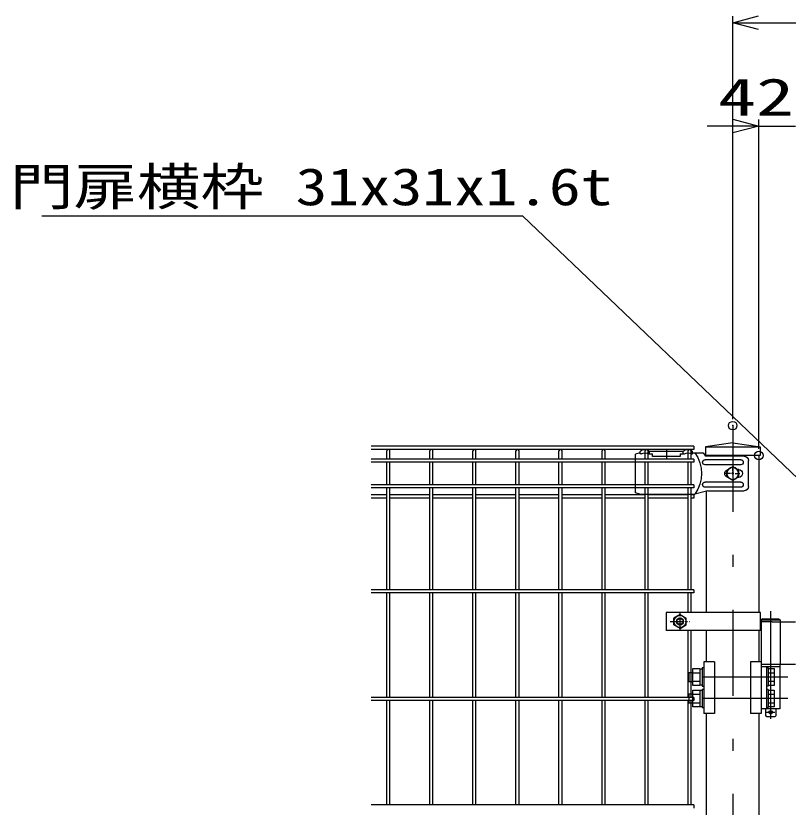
# Model space of a CAD drawing. Units: millimetres, scale not verified. Extents: x -4455 to 4455, y -3150 to 3150.
# Drawn here: x -469 to 428, y -191 to 728 of the extents above; entities that cross this region are included whole.
import ezdxf
from ezdxf.enums import TextEntityAlignment as Align

# ---------------------------------------------------------------- set-up
doc = ezdxf.new("R2010")
doc.units = ezdxf.units.MM
doc.header["$LTSCALE"] = 20
doc.header["$PDMODE"] = 32
doc.header["$PDSIZE"] = 10
for name, pattern in [('USER1', [10.7, 5, -2.5, 0.7, -2.5]), ('USER2', [0.375, 0.25, -0.125]), ('USER3', [1.125, 0.75, -0.125, 0.125, -0.125])]:
    doc.linetypes.add(name, pattern=pattern)
for name, color, linetype, lineweight in [('0-0_寸法線', 4, 'Continuous', 25), ('0-1_0', 3, 'USER2', 25), ('0-4_外形線', 7, 'Continuous', 25), ('0-5_軸線', 2, 'USER1', 25), ('0-7_丁番', 3, 'Continuous', 25), ('0-8_LAYER06', 3, 'Continuous', 25), ('0-A_継手', 3, 'Continuous', 25), ('0-B_2', 7, 'Continuous', 25), ('0-C_NER', 30, 'Continuous', 25)]:
    doc.layers.add(name, color=color, linetype=linetype, lineweight=lineweight)
doc.layers.add('0-2_DEFPOINTS', color=7, linetype='Continuous')
doc.styles.add('ＭＳ ゴシック', font='')
doc.styles.get('ＭＳ ゴシック').set_extended_font_data('MS Gothic')

# ---------------------------------------------------------------- blocks, each defined once
blk = doc.blocks.new('_Open30')
at = {"layer": '0-1_0', "color": 4, "linetype": 'Continuous'}
blk.add_line((0, 0), (-20, 0), dxfattribs=at)
blk.add_lwpolyline([(-20, 5.36), (0, 0), (-20, -5.36)], dxfattribs=at)
blk = doc.blocks.new('tu')
at = {"layer": '0-8_LAYER06'}
for p, q in [((141270.7, 81320.2), (141028.6, 81320.2)), ((141270.7, 81292.7), (141270.7, 81352.7)), ((141560.7, 81292.7), (141460.7, 81292.7)), ((141490.7, 81352.7), (142270.7, 81352.7)), ((141490.7, 81292.7), (141490.7, 81352.7)), ((141560.7, 81292.7), (141560.7, 81232.7)), ((141880.7, 81400.2), (141880.7, 81185.2)), ((142300.7, 81292.7), (142200.7, 81292.7)), ((142270.7, 81292.7), (142270.7, 81352.7)), ((142460.7, 81292.7), (142490.7, 81292.7)), ((142490.7, 81292.7), (142490.7, 81352.7)), ((142500.1, 81320.2), (142600.1, 81288.2)), ((139974.8, 80540.2), (139974.8, 81140.2)), ((140153.5, 81160.2), (140980.1, 81160.2)), ((140153.5, 81040.2), (140980.1, 81040.2)), ((140200.4, 80930.2), (140218.9, 80930.2)), ((140340.1, 81000.2), (140201.6, 80920.2)), ((140340.1, 81000.2), (140201.6, 80920.2)), ((140201.6, 80920.2), (140201.6, 80760.2)), ((140201.6, 80920.2), (140201.6, 80760.2)), ((140340.1, 80894.2), (140340.1, 81005.8)), ((140478.7, 80920.2), (140340.1, 81000.2)), ((140478.7, 80920.2), (140340.1, 81000.2)), ((140478.7, 80760.2), (140478.7, 80920.2)), ((140478.7, 80760.2), (140478.7, 80920.2)), ((140286.1, 80840.2), (140174.6, 80840.2)), ((140200.4, 80750.2), (140218.9, 80750.2)), ((140201.6, 80760.2), (140340.1, 80680.2)), ((140201.6, 80760.2), (140340.1, 80680.2)), ((140313.1, 80840.2), (140367.1, 80840.2)), ((140340.1, 80813.2), (140340.1, 80867.2)), ((140340.1, 80786.2), (140340.1, 80674.7)), ((140340.1, 80680.2), (140478.7, 80760.2)), ((140340.1, 80680.2), (140478.7, 80760.2)), ((140394.1, 80840.2), (140505.7, 80840.2)), ((140153.5, 80640.2), (140980.1, 80640.2)), ((140918.6, 80440.2), (140074.8, 80440.2)), ((140153.5, 80520.2), (140980.1, 80520.2)), ((140918.6, 80440.2), (141217.1, 80360.2)), ((142500.1, 80360.2), (142600.1, 80392.2)), ((142500.1, 80360.2), (141217.1, 80360.2))]:
    blk.add_line(p, q, dxfattribs=at)
for points in [[(141300.7, 81292.7), (141270.7, 81292.7), (141270.7, 81352.7)], [(141560.7, 81232.7), (142200.7, 81232.7), (142200.7, 81292.7)]]:
    blk.add_lwpolyline(points, dxfattribs=at)
blk.add_circle((140340.1, 80840.2), 138.6, dxfattribs=at)
blk.add_circle((140340.1, 80840.2), 138.6, dxfattribs=at)
for centre, radius, start, end in [((141894.4, 80840.2), 830.1, 144.67551, 215.32453), ((141380.7, 81250.7), 150, 42.83468, 137.16667), ((141380.7, 81203.3), 120, 48.1895, 131.81049), ((142380.7, 81250.7), 150, 42.83331, 137.16532), ((142380.7, 81203.3), 120, 48.1895, 131.81051), ((140074.8, 81140.2), 100, 90.00001, 179.99999), ((140153.5, 81100.2), 60, 90, 270), ((140980.1, 81100.2), 60, 270, 90), ((140200.4, 80840.2), 90, 90, 270), ((140435.6, 80840.2), 90, 299.99756, 60.00244), ((140153.5, 80580.2), 60, 90, 270), ((140980.1, 80580.2), 60, 270, 90), ((140074.8, 80540.2), 100, 180.00001, 270)]:
    blk.add_arc(centre, radius, start, end, dxfattribs=at)
at = {"layer": '0-A_継手'}
for p in [(141028.6, 81320.2), (140074.8, 81240.2)]:
    blk.add_line(p, (140975.1, 81240.2), dxfattribs=at)
at = {"layer": '0-B_2', "color": 3}
blk.add_line((142600.1, 80392.2), (142600.1, 81288.2), dxfattribs=at)

msp = doc.modelspace()

# ---------------------------------------------------------------- linework, layer by layer
at = {"layer": '0-0_寸法線'}
for p, q in [((363.89, 259.73), (363.89, 727.88)), ((393.89, 720.38), (2673.89, 720.38)), ((394.14, 225.16), (394.14, 607.88)), ((364.14, 600.38), (334.14, 600.38)), ((394.14, 600.38), (436.89, 600.38))]:
    msp.add_line(p, q, dxfattribs=at)
msp.add_lwpolyline([(-438.53, 496.15), (119.68, 496.15), (557.93, 77.83)], dxfattribs=at)
at = {"layer": '0-2_DEFPOINTS'}
for p in [(363.89, 252.23), (394.14, 217.66)]:
    msp.add_point(p, dxfattribs=at)
at = {"layer": '0-4_外形線'}
for p, q in [((363.89, 232.34), (332.14, 227.66)), ((363.89, 232.34), (395.64, 227.66)), ((332.14, 227.66), (395.64, 227.66)), ((332.14, 227.66), (342.64, 227.66)), ((332.14, 227.66), (332.14, 217.66)), ((332.14, 227.66), (342.64, 227.66)), ((332.14, 227.66), (342.64, 227.66)), ((395.64, 227.66), (395.64, 217.66)), ((395.64, 217.66), (332.14, 217.66)), ((333.64, 216.66), (333.64, 217.66)), ((394.14, 217.66), (394.14, 35.16)), ((333.64, 35.16), (333.64, 175.91)), ((333.64, -22.34), (333.64, 14.16)), ((394.14, 14.16), (394.14, -22.34)), ((330.27, -22.34), (330.27, -82.34)), ((342.74, -22.34), (330.27, -22.34)), ((342.74, -22.34), (342.74, -82.34)), ((397.16, -22.34), (384.69, -22.34)), ((384.69, -22.34), (384.69, -82.34)), ((397.16, -22.34), (397.16, -82.34)), ((342.74, -82.34), (330.27, -82.34)), ((333.64, -544.84), (333.64, -82.34)), ((397.16, -82.34), (384.69, -82.34)), ((394.14, -82.34), (394.14, -544.84))]:
    msp.add_line(p, q, dxfattribs=at)
at = {"layer": '0-4_外形線', "color": 2}
msp.add_line((408.01, 36.64), (408.01, -88.57), dxfattribs=at)
at = {"layer": '0-5_軸線'}
for p, q in [((363.89, 252.23), (363.89, -1321.27)), ((427.92, -39.84), (300.62, -39.84)), ((427.98, -64.84), (300.68, -64.84))]:
    msp.add_line(p, q, dxfattribs=at)
at = {"layer": '0-7_丁番'}
for p, q in [((399.01, 27.66), (397.16, 26.66)), ((399.01, 27.66), (417.01, 27.66)), ((417.01, 27.66), (418.86, 26.66)), ((397.16, 26.66), (397.16, -76.84)), ((397.16, 26.66), (418.86, 26.66)), ((409.66, 24.16), (397.16, 24.16)), ((409.66, 24.16), (436.89, 24.16)), ((418.86, 26.66), (418.86, -24.84)), ((397.16, -24.84), (436.89, -24.84)), ((418.85, -24.84), (418.85, -76.84)), ((317.76, -34.87), (312.76, -34.87)), ((312.76, -34.87), (312.76, -44.87)), ((317.76, -30.05), (325.76, -30.05)), ((317.76, -49.68), (317.76, -30.05)), ((317.76, -34.96), (325.76, -34.96)), ((325.76, -30.05), (325.76, -49.68)), ((328.26, -30.67), (325.76, -30.67)), ((418.85, -27.84), (397.16, -27.84)), ((403.16, -27.84), (403.16, -76.84)), ((405.16, -29.37), (403.16, -29.37)), ((405.16, -29.37), (405.16, -50.37)), ((405.16, -30.05), (412.16, -30.05)), ((405.16, -34.96), (412.16, -34.96)), ((412.16, -30.05), (412.16, -49.68)), ((312.76, -44.87), (317.76, -44.87)), ((317.76, -44.77), (325.76, -44.77)), ((405.16, -44.77), (412.16, -44.77)), ((325.76, -49.68), (317.76, -49.68)), ((317.76, -74.68), (317.76, -55.05)), ((317.76, -55.05), (325.76, -55.05)), ((325.76, -49.07), (328.26, -49.07)), ((325.76, -55.05), (325.76, -74.68)), ((328.26, -50.37), (330.26, -50.37)), ((328.26, -54.37), (328.26, -75.37)), ((330.26, -54.37), (328.26, -54.37)), ((405.16, -50.37), (403.16, -50.37)), ((405.16, -54.37), (403.16, -54.37)), ((412.16, -49.68), (405.16, -49.68)), ((405.16, -54.37), (405.16, -75.37)), ((405.16, -55.05), (412.16, -55.05)), ((412.16, -55.05), (412.16, -74.68)), ((317.76, -59.87), (312.76, -59.87)), ((317.76, -59.96), (325.76, -59.96)), ((328.26, -55.67), (325.76, -55.67)), ((405.16, -59.96), (412.16, -59.96)), ((317.76, -69.77), (325.76, -69.77)), ((405.16, -69.77), (412.16, -69.77)), ((325.76, -74.68), (317.76, -74.68)), ((325.76, -74.07), (328.26, -74.07)), ((328.26, -75.37), (330.26, -75.37)), ((418.85, -76.84), (397.16, -76.84)), ((402.01, -76.84), (402.01, -84.84)), ((403.01, -80.84), (413.01, -80.84)), ((405.16, -75.37), (403.16, -75.37)), ((412.16, -74.68), (405.16, -74.68)), ((414.01, -76.84), (414.01, -84.84)), ((403.01, -85.84), (402.01, -84.84)), ((403.01, -85.84), (413.01, -85.84)), ((413.01, -85.84), (414.01, -84.84))]:
    msp.add_line(p, q, dxfattribs=at)
for points in [[(330.26, -29.37), (328.26, -29.37), (328.26, -50.37)], [(312.76, -59.87), (312.76, -69.87), (317.76, -69.87)]]:
    msp.add_lwpolyline(points, dxfattribs=at)
msp.add_circle((408.01, -80.84), 2, dxfattribs=at)
at = {"layer": '0-8_LAYER06'}
for p, q in [((396.24, 35.16), (286.69, 35.16)), ((286.69, 35.16), (286.69, 14.16)), ((302.69, 32.75), (295.69, 28.71)), ((295.69, 20.62), (295.69, 28.71)), ((302.69, 32.75), (309.69, 28.71)), ((309.69, 20.62), (309.69, 28.71)), ((396.24, 14.16), (396.24, 35.16)), ((302.69, 16.58), (295.69, 20.62)), ((302.69, 16.58), (309.69, 20.62)), ((396.24, 14.16), (286.69, 14.16))]:
    msp.add_line(p, q, dxfattribs=at)
at = {"layer": '0-8_LAYER06', "color": 1, "linetype": 'USER3'}
for p, q in [((302.69, 14.44), (302.69, 34.61)), ((291.26, 24.66), (314.06, 24.66))]:
    msp.add_line(p, q, dxfattribs=at)
at = {"layer": '0-8_LAYER06', "color": 1}
for radius in [7, 3.5]:
    msp.add_circle((302.69, 24.66), radius, dxfattribs=at)
at = {"layer": '0-8_LAYER06'}
msp.add_circle((302.69, 24.66), 4, dxfattribs=at)
at = {"layer": '0-C_NER'}
for p, q in [((318.89, 228.26), (-56.11, 228.26)), ((318.89, 224.66), (-56.11, 224.66)), ((-37.91, 213.36), (-37.91, 222.86)), ((-34.31, 213.36), (-34.31, 222.86)), ((12.09, 213.36), (12.09, 222.86)), ((15.69, 213.36), (15.69, 222.86)), ((62.09, 213.36), (62.09, 222.86)), ((65.69, 213.36), (65.69, 222.86)), ((112.09, 213.36), (112.09, 222.86)), ((115.69, 213.36), (115.69, 222.86)), ((162.09, 213.36), (162.09, 222.86)), ((165.69, 213.36), (165.69, 222.86)), ((212.09, 213.36), (212.09, 222.86)), ((215.69, 213.36), (215.69, 222.86)), ((262.09, 213.36), (262.09, 222.86)), ((265.69, 213.36), (265.69, 222.86)), ((312.09, 213.36), (312.09, 222.86)), ((315.69, 213.36), (315.69, 222.86)), ((318.89, 228.26), (318.89, 224.66)), ((318.89, 213.36), (-56.11, 213.36)), ((318.89, 213.36), (318.89, 209.76)), ((318.89, 209.76), (-56.11, 209.76)), ((-37.91, 183.56), (-37.91, 209.76)), ((-34.31, 183.56), (-34.31, 209.76)), ((12.09, 183.56), (12.09, 209.76)), ((15.69, 183.56), (15.69, 209.76)), ((62.09, 183.56), (62.09, 209.76)), ((65.69, 183.56), (65.69, 209.76)), ((112.09, 183.56), (112.09, 209.76)), ((115.69, 183.56), (115.69, 209.76)), ((162.09, 183.56), (162.09, 209.76)), ((165.69, 183.56), (165.69, 209.76)), ((212.09, 183.56), (212.09, 209.76)), ((215.69, 183.56), (215.69, 209.76)), ((262.09, 183.56), (262.09, 209.76)), ((265.69, 183.56), (265.69, 209.76)), ((312.09, 183.56), (312.09, 209.76)), ((315.69, 183.56), (315.69, 209.76)), ((318.89, 183.56), (-56.11, 183.56)), ((318.89, 179.96), (-56.11, 179.96)), ((-37.91, 61.46), (-37.91, 179.96)), ((-34.31, 61.46), (-34.31, 179.96)), ((12.09, 61.46), (12.09, 179.96)), ((15.69, 61.46), (15.69, 179.96)), ((62.09, 61.46), (62.09, 179.96)), ((65.69, 61.46), (65.69, 179.96)), ((112.09, 61.46), (112.09, 179.96)), ((115.69, 61.46), (115.69, 179.96)), ((162.09, 61.46), (162.09, 179.96)), ((165.69, 61.46), (165.69, 179.96)), ((212.09, 61.46), (212.09, 179.96)), ((215.69, 61.46), (215.69, 179.96)), ((262.09, 61.46), (262.09, 179.96)), ((265.69, 61.46), (265.69, 179.96)), ((312.09, 61.46), (312.09, 179.96)), ((315.69, 61.46), (315.69, 179.96)), ((318.89, 183.56), (318.89, 179.96)), ((-37.91, 171.71), (-56.11, 171.71)), ((-37.91, 168.11), (-56.11, 168.11)), ((12.09, 171.71), (-34.31, 171.71)), ((12.09, 168.11), (-34.31, 168.11)), ((62.09, 171.71), (15.69, 171.71)), ((62.09, 168.11), (15.69, 168.11)), ((112.09, 171.71), (65.69, 171.71)), ((112.09, 168.11), (65.69, 168.11)), ((162.09, 171.71), (115.69, 171.71)), ((162.09, 168.11), (115.69, 168.11)), ((212.09, 171.71), (165.69, 171.71)), ((212.09, 168.11), (165.69, 168.11)), ((262.09, 171.71), (215.69, 171.71)), ((262.09, 168.11), (215.69, 168.11)), ((312.09, 171.71), (265.69, 171.71)), ((312.09, 168.11), (265.69, 168.11)), ((318.89, 171.71), (315.69, 171.71)), ((318.89, 168.11), (315.69, 168.11)), ((318.89, 171.71), (318.89, 168.11)), ((318.89, 61.46), (-56.11, 61.46)), ((318.89, 57.86), (-56.11, 57.86)), ((-37.91, -63.54), (-37.91, 57.86)), ((-34.31, -63.54), (-34.31, 57.86)), ((12.09, -63.54), (12.09, 57.86)), ((15.69, -63.54), (15.69, 57.86)), ((62.09, -63.54), (62.09, 57.86)), ((65.69, -63.54), (65.69, 57.86)), ((112.09, -63.54), (112.09, 57.86)), ((115.69, -63.54), (115.69, 57.86)), ((162.09, -63.54), (162.09, 57.86)), ((165.69, -63.54), (165.69, 57.86)), ((212.09, -63.54), (212.09, 57.86)), ((215.69, -63.54), (215.69, 57.86)), ((262.09, -63.54), (262.09, 57.86)), ((265.69, -63.54), (265.69, 57.86)), ((312.09, 35.16), (312.09, 57.86)), ((315.69, 35.16), (315.69, 57.86)), ((318.89, 61.46), (318.89, 57.86)), ((312.09, -63.54), (312.09, 14.16)), ((315.69, -63.54), (315.69, 14.16)), ((318.89, -63.54), (-56.11, -63.54)), ((318.89, -63.54), (318.89, -67.14)), ((318.89, -67.14), (-56.11, -67.14)), ((-37.91, -188.54), (-37.91, -67.14)), ((-34.31, -188.54), (-34.31, -67.14)), ((12.09, -188.54), (12.09, -67.14)), ((15.69, -188.54), (15.69, -67.14)), ((62.09, -188.54), (62.09, -67.14)), ((65.69, -188.54), (65.69, -67.14)), ((112.09, -188.54), (112.09, -67.14)), ((115.69, -188.54), (115.69, -67.14)), ((162.09, -188.54), (162.09, -67.14)), ((165.69, -188.54), (165.69, -67.14)), ((212.09, -188.54), (212.09, -67.14)), ((215.69, -188.54), (215.69, -67.14)), ((262.09, -188.54), (262.09, -67.14)), ((265.69, -188.54), (265.69, -67.14)), ((312.09, -188.54), (312.09, -67.14)), ((315.69, -188.54), (315.69, -67.14)), ((318.89, -188.54), (-56.11, -188.54)), ((318.89, -188.54), (318.89, -192.14))]:
    msp.add_line(p, q, dxfattribs=at)
for centre in [(-36.11, 222.86), (13.89, 222.86), (63.89, 222.86), (113.89, 222.86), (163.89, 222.86), (213.89, 222.86), (263.89, 222.86), (313.89, 222.86)]:
    msp.add_arc(centre, 1.8, 0, 180, dxfattribs=at)

# ---------------------------------------------------------------- block references
at = {"layer": '0-0_寸法線', "xscale": 1.5, "yscale": 1.5, "rotation": 180}
msp.add_blockref('_Open30', (363.89, 720.38), dxfattribs=at)
at = {"layer": '0-0_寸法線', "xscale": 1.5, "yscale": 1.5}
msp.add_blockref('_Open30', (394.14, 600.38), dxfattribs=at)
at = {"layer": '0-A_継手', "xscale": -0.05, "yscale": 0.05}
msp.add_blockref('tu', (7380.89, -3845.35), dxfattribs=at)

# ---------------------------------------------------------------- texts
at = {"layer": '0-0_寸法線', "color": 2, "style": 'ＭＳ ゴシック'}
for s, width, p in [('42.8', 1.5, (346.94, 599.55)), ('門扉横枠 31x31x1.6t', 1.25, (-475.68, 495.33))]:
    msp.add_text(s, height=43.26, dxfattribs=dict(at, width=width)).set_placement(p, align=Align.BOTTOM_LEFT)

doc.saveas('drawing.dxf')
